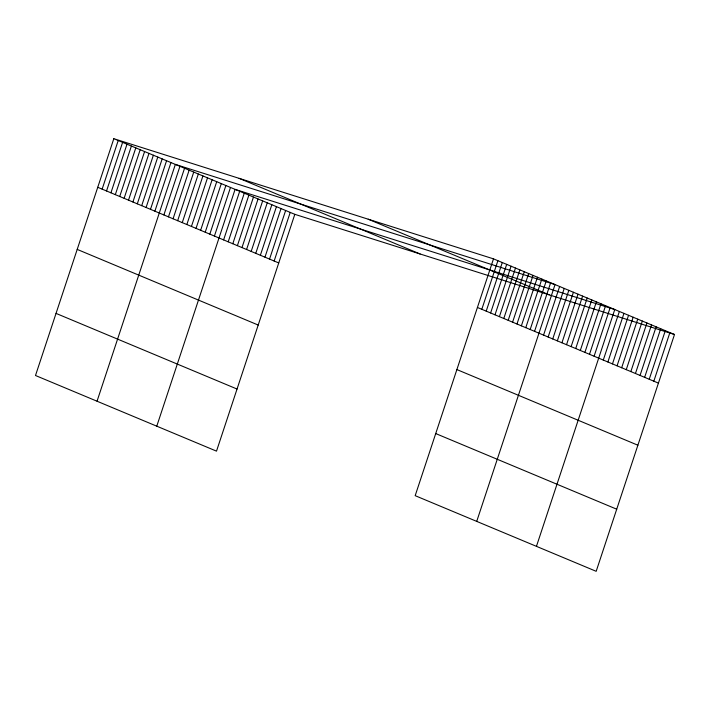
<?xml version="1.0" encoding="UTF-8"?>
<svg xmlns="http://www.w3.org/2000/svg" width="710" height="710" viewBox="0 0 710 710"><rect width="100%" height="100%" fill="white"/><g stroke="black" fill="none" stroke-linecap="round" stroke-linejoin="round"><path stroke-width="1.06" d="M113.822 138.69L35.5 375.501L216.506 451.143L294.819 214.331L113.822 138.69L493.494 258.857L674.5 334.499L596.178 571.31L415.181 495.669L493.494 258.857M102.142 189.135L118.215 140.527M106.535 190.972L122.608 142.364M110.929 192.809L127.001 144.201M115.322 194.646L131.403 146.038M119.724 196.484L135.796 147.875M124.117 198.321L140.19 149.712M128.51 200.158L144.591 151.549M132.912 201.995L148.985 153.387M137.305 203.832L153.378 155.224M141.698 205.669L157.78 157.061M146.091 207.506L162.173 158.898M150.493 209.343L166.566 160.735M154.887 211.181L170.959 162.572M97.039 401.221L175.361 164.409L555.042 284.577L476.721 521.389M163.877 214.935L179.949 166.326M168.474 216.861L184.547 168.252M173.071 218.778L189.144 170.169M177.66 220.695L193.741 172.086M182.257 222.62L198.33 174.012M186.854 224.537L202.927 175.929M191.443 226.454L207.524 177.846M196.04 228.38L212.112 179.772M200.637 230.297L216.71 181.689M205.226 232.214L221.307 183.615M209.823 234.14L225.895 185.532M214.42 236.057L230.493 187.449M156.768 426.186L235.09 189.375L614.771 309.533L536.449 546.345M223.606 239.9L239.687 191.292M228.203 241.817L244.275 193.209M232.8 243.734L248.873 195.135M237.388 245.66L253.47 197.052M241.986 247.577L258.058 198.969M246.583 249.503L262.656 200.894M251.18 251.42L267.253 202.811M255.769 253.337L271.85 204.728M260.366 255.263L276.438 206.654M264.963 257.18L281.036 208.571M269.552 259.097L285.633 210.488M274.149 261.023L290.221 212.414M481.815 309.303L497.896 260.694M486.217 311.14L502.29 262.531M490.61 312.977L506.683 264.368M495.003 314.814L511.085 266.206M499.405 316.651L515.478 268.043M503.798 318.488L519.871 269.88M508.191 320.325L524.273 271.717M512.593 322.162L528.666 273.554M516.986 324L533.059 275.391M521.38 325.837L537.452 277.228M525.773 327.674L541.854 279.065M530.175 329.511L546.247 280.903M534.568 331.348L550.64 282.74M543.558 335.102L559.631 286.494M548.155 337.019L564.228 288.411M552.744 338.945L568.825 290.337M557.341 340.862L573.414 292.254M561.938 342.779L578.011 294.171M566.536 344.705L582.608 296.097M571.124 346.622L587.205 298.014M575.721 348.539L591.794 299.931M580.318 350.465L596.391 301.856M584.907 352.382L600.988 303.773M589.504 354.299L605.577 305.69M594.101 356.225L610.174 307.616M603.287 360.059L619.368 311.459M607.884 361.985L623.957 313.376M612.481 363.902L628.554 315.293M617.07 365.819L633.151 317.219M621.667 367.745L637.74 319.136M626.264 369.661L642.337 321.053M630.853 371.578L646.934 322.979M635.45 373.504L651.523 324.896M640.047 375.421L656.12 326.813M644.644 377.347L660.717 328.739M649.233 379.264L665.314 330.656M653.83 381.181L669.903 332.573M294.819 214.331L674.5 334.499M368.206 219.204L549.203 294.845M239.11 178.343L420.116 253.985M477.422 307.465L658.427 383.107M97.74 187.298L278.746 262.94M456.885 369.573L637.882 445.214M77.204 249.405L258.2 325.047M435.718 433.561L616.724 509.203M56.037 313.394L237.042 389.036"/></g></svg>
